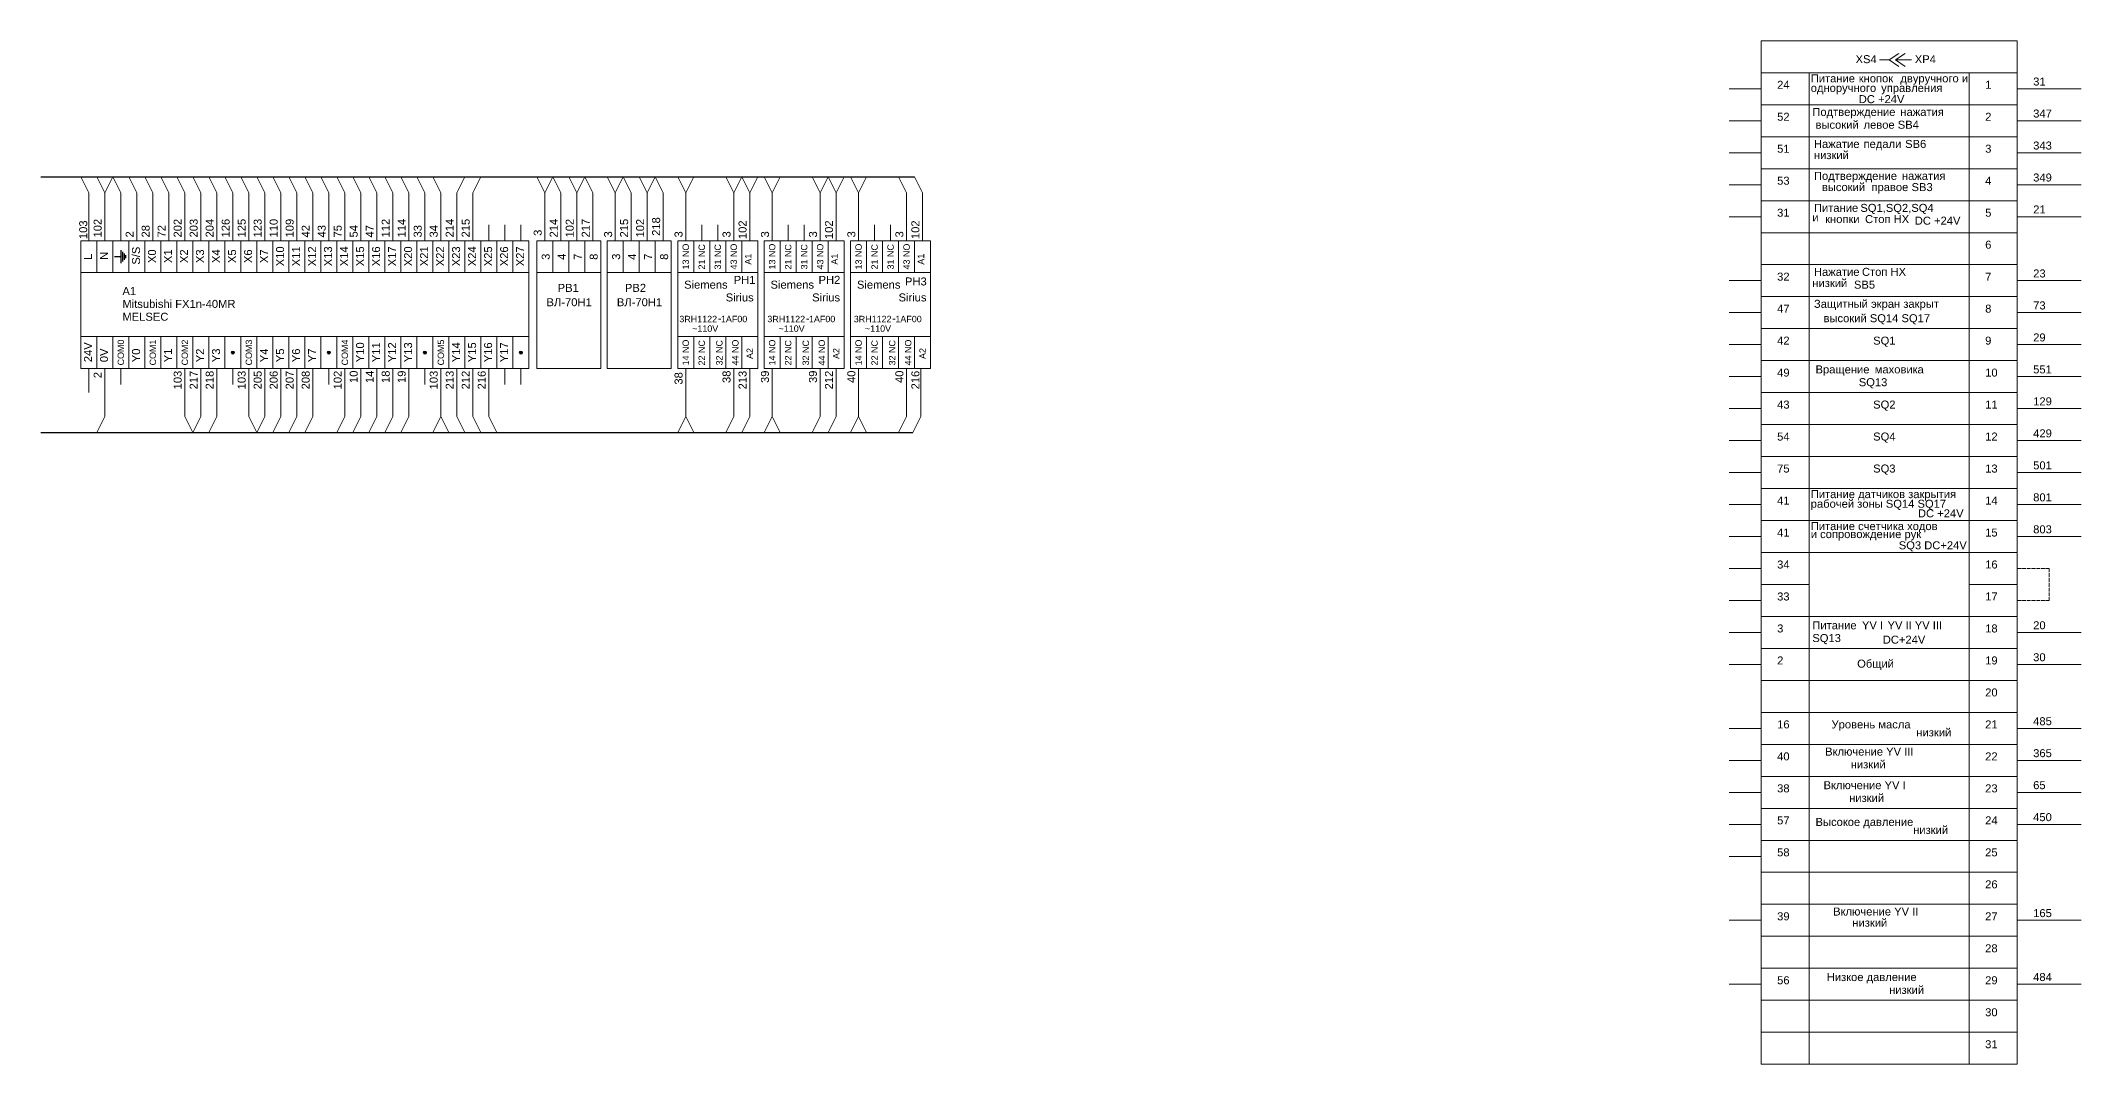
# Model space of a CAD drawing. Header units: millimetres. Extents: x 598 to 4132, y 1883 to 3415.
# Drawn here: x 3495 to 4132, y 2492 to 2812 of the extents above; entities that cross this region are included whole.
import ezdxf

# ---------------------------------------------------------------- set-up
doc = ezdxf.new("R2010")
doc.units = ezdxf.units.MM
doc.linetypes.add('ACAD_ISO02W100', pattern=[15, 12, -3])
doc.layers.get('0').update_dxf_attribs({"lineweight": 20})
doc.styles.get("Standard").update_dxf_attribs({"font": 'arial.ttf'})

msp = doc.modelspace()

# ---------------------------------------------------------------- hatches: boundary and pattern name
h = msp.add_hatch(color=256)
h.dxf.hatch_style = 1
h.paths.add_polyline_path([(3555.5, 2715, 1), (3554.5, 2715, 1)])
h = msp.add_hatch(color=256)
h.dxf.hatch_style = 1
h.paths.add_polyline_path([(3585.5, 2715, 1), (3584.5, 2715, 1)])
h = msp.add_hatch(color=256)
h.dxf.hatch_style = 1
h.paths.add_polyline_path([(3615.5, 2715, 1), (3614.5, 2715, 1)])
h = msp.add_hatch(color=256)
h.dxf.hatch_style = 1
h.paths.add_polyline_path([(3645.5, 2715, 1), (3644.5, 2715, 1)])

# ---------------------------------------------------------------- linework, layer by layer
for p, q in [((4072.5, 2806.5), (4069.5, 2806.5)), ((4075.5, 2808.5), (4072.5, 2806.5)), ((4072.5, 2806.5), (4075.5, 2804.5)), ((4077.5, 2808.5), (4074.5, 2806.5)), ((4074.5, 2806.5), (4077.5, 2804.5)), ((4074.5, 2806.5), (4079.5, 2806.5)), ((4097.5, 2802.5), (4047.5, 2802.5)), ((4032.5, 2797.5), (4022.5, 2797.5)), ((4097.5, 2792.5), (4047.5, 2792.5)), ((4112.5, 2797.5), (4132.5, 2797.5)), ((4032.5, 2787.5), (4022.5, 2787.5)), ((4112.5, 2787.5), (4132.5, 2787.5)), ((4097.5, 2782.5), (4047.5, 2782.5)), ((4032.5, 2777.5), (4022.5, 2777.5)), ((4112.5, 2777.5), (4132.5, 2777.5)), ((3510, 2765), (3507.5, 2770)), ((3515, 2765), (3512.5, 2770)), ((3515, 2765), (3517.5, 2770)), ((3520, 2765), (3517.5, 2770)), ((3525, 2765), (3522.5, 2770)), ((3530, 2765), (3527.5, 2770)), ((3535, 2765), (3532.5, 2770)), ((3540, 2765), (3537.5, 2770)), ((3545, 2765), (3542.5, 2770)), ((3550, 2765), (3547.5, 2770)), ((3555, 2765), (3552.5, 2770)), ((3560, 2765), (3557.5, 2770)), ((3565, 2765), (3562.5, 2770)), ((3570, 2765), (3567.5, 2770)), ((3575, 2765), (3572.5, 2770)), ((3580, 2765), (3577.5, 2770)), ((3585, 2765), (3582.5, 2770)), ((3590, 2765), (3587.5, 2770)), ((3595, 2765), (3592.5, 2770)), ((3600, 2765), (3597.5, 2770)), ((3605, 2765), (3602.5, 2770)), ((3610, 2765), (3607.5, 2770)), ((3615, 2765), (3612.5, 2770)), ((3620, 2765), (3617.5, 2770)), ((3625, 2765), (3627.5, 2770)), ((3630, 2765), (3632.5, 2770)), ((3652.5, 2765), (3650, 2770)), ((3652.5, 2765), (3655, 2770)), ((3657.5, 2765), (3655, 2770)), ((3662.5, 2765), (3660, 2770)), ((3662.5, 2765), (3665, 2770)), ((3667.5, 2765), (3665, 2770)), ((3674.5, 2765), (3672, 2770)), ((3674.5, 2765), (3677, 2770)), ((3679.5, 2765), (3677, 2770)), ((3684.5, 2765), (3682, 2770)), ((3684.5, 2765), (3687, 2770)), ((3689.5, 2765), (3687, 2770)), ((3696.5, 2765), (3694, 2770)), ((3696.5, 2765), (3699, 2770)), ((3711.5, 2765), (3709, 2770)), ((3711.5, 2765), (3714, 2770)), ((3716.5, 2765), (3714, 2770)), ((3716.5, 2765), (3719, 2770)), ((3723.5, 2765), (3721, 2770)), ((3723.5, 2765), (3726, 2770)), ((3738.5, 2765), (3736, 2770)), ((3738.5, 2765), (3741, 2770)), ((3743.5, 2765), (3741, 2770)), ((3743.5, 2765), (3746, 2770)), ((3750.5, 2765), (3748, 2770)), ((3750.5, 2765), (3753, 2770)), ((3765.5, 2765), (3763, 2770)), ((3770.5, 2765), (3768, 2770)), ((4032.5, 2767.5), (4022.5, 2767.5)), ((4097.5, 2772.5), (4047.5, 2772.5)), ((4112.5, 2767.5), (4132.5, 2767.5)), ((3510, 2750), (3510, 2765)), ((3515, 2750), (3515, 2765)), ((3520, 2750), (3520, 2765)), ((3525, 2750), (3525, 2765)), ((3530, 2750), (3530, 2765)), ((3535, 2750), (3535, 2765)), ((3540, 2750), (3540, 2765)), ((3545, 2750), (3545, 2765)), ((3550, 2750), (3550, 2765)), ((3555, 2750), (3555, 2765)), ((3560, 2750), (3560, 2765)), ((3565, 2750), (3565, 2765)), ((3570, 2750), (3570, 2765)), ((3575, 2750), (3575, 2765)), ((3580, 2750), (3580, 2765)), ((3585, 2750), (3585, 2765)), ((3590, 2750), (3590, 2765)), ((3595, 2750), (3595, 2765)), ((3600, 2750), (3600, 2765)), ((3605, 2750), (3605, 2765)), ((3610, 2750), (3610, 2765)), ((3615, 2750), (3615, 2765)), ((3620, 2750), (3620, 2765)), ((3625, 2750), (3625, 2765)), ((3630, 2750), (3630, 2765)), ((3652.5, 2750), (3652.5, 2765)), ((3657.5, 2750), (3657.5, 2765)), ((3662.5, 2750), (3662.5, 2765)), ((3667.5, 2750), (3667.5, 2765)), ((3674.5, 2750), (3674.5, 2765)), ((3679.5, 2750), (3679.5, 2765)), ((3684.5, 2750), (3684.5, 2765)), ((3689.5, 2750), (3689.5, 2765)), ((3696.5, 2750), (3696.5, 2765)), ((3711.5, 2750), (3711.5, 2765)), ((3716.5, 2750), (3716.5, 2765)), ((3723.5, 2750), (3723.5, 2765)), ((3738.5, 2750), (3738.5, 2765)), ((3743.5, 2750), (3743.5, 2765)), ((3750.5, 2750), (3750.5, 2765)), ((3765.5, 2750), (3765.5, 2765)), ((3770.5, 2750), (3770.5, 2765)), ((4097.5, 2762.5), (4047.5, 2762.5)), ((3520, 2757.5), (3520, 2750)), ((3635, 2750), (3635, 2755)), ((3640, 2750), (3640, 2755)), ((3645, 2750), (3645, 2755)), ((3701.5, 2750), (3701.5, 2755)), ((3706.5, 2750), (3706.5, 2755)), ((3728.5, 2750), (3728.5, 2755)), ((3733.5, 2750), (3733.5, 2755)), ((3755.5, 2750), (3755.5, 2755)), ((3760.5, 2750), (3760.5, 2755)), ((4032.5, 2757.5), (4022.5, 2757.5)), ((4112.5, 2757.5), (4132.5, 2757.5)), ((4097.5, 2752.5), (4047.5, 2752.5)), ((4097.5, 2742.5), (4047.5, 2742.5)), ((3507.5, 2740), (3507.5, 2720)), ((3647.5, 2740), (3647.5, 2720)), ((3694, 2740), (3694, 2720)), ((3719, 2740), (3719, 2719.5)), ((3721, 2740), (3721, 2720)), ((3746, 2740), (3746, 2719.5)), ((3748, 2740), (3748, 2720)), ((3773, 2740), (3773, 2719.5)), ((4032.5, 2737.5), (4022.5, 2737.5)), ((4112.5, 2737.5), (4132.5, 2737.5)), ((4097.5, 2732.5), (4047.5, 2732.5)), ((4032.5, 2727.5), (4022.5, 2727.5)), ((4097.5, 2722.5), (4047.5, 2722.5)), ((4112.5, 2727.5), (4132.5, 2727.5)), ((4032.5, 2717.5), (4022.5, 2717.5)), ((4112.5, 2717.5), (4132.5, 2717.5)), ((3510, 2702.5), (3510, 2710)), ((3515, 2695), (3515, 2710)), ((3520, 2705), (3520, 2710)), ((3540, 2695), (3540, 2710)), ((3545, 2695), (3545, 2710)), ((3550, 2695), (3550, 2710)), ((3555, 2705), (3555, 2710)), ((3560, 2695), (3560, 2710)), ((3565, 2695), (3565, 2710)), ((3570, 2695), (3570, 2710)), ((3575, 2695), (3575, 2710)), ((3580, 2695), (3580, 2710)), ((3585, 2705), (3585, 2710)), ((3590, 2695), (3590, 2710)), ((3595, 2695), (3595, 2710)), ((3600, 2695), (3600, 2710)), ((3605, 2695), (3605, 2710)), ((3610, 2695), (3610, 2710)), ((3615, 2705), (3615, 2710)), ((3620, 2695), (3620, 2710)), ((3625, 2695), (3625, 2710)), ((3630, 2695), (3630, 2710)), ((3635, 2695), (3635, 2710)), ((3640, 2705), (3640, 2710)), ((3645, 2705), (3645, 2710)), ((3696.5, 2695), (3696.5, 2710)), ((3711.5, 2695), (3711.5, 2710)), ((3716.5, 2695), (3716.5, 2710)), ((3723.5, 2695), (3723.5, 2710)), ((3738.5, 2695), (3738.5, 2710)), ((3743.5, 2695), (3743.5, 2710)), ((3750.5, 2695), (3750.5, 2710)), ((3765.5, 2695), (3765.5, 2710)), ((3770, 2695), (3770, 2710)), ((4097.5, 2712.5), (4047.5, 2712.5)), ((4032.5, 2707.5), (4022.5, 2707.5)), ((4112.5, 2707.5), (4132.5, 2707.5)), ((4032.5, 2697.5), (4022.5, 2697.5)), ((4097.5, 2702.5), (4047.5, 2702.5)), ((4112.5, 2697.5), (4132.5, 2697.5)), ((3515, 2695), (3512.5, 2690)), ((3540, 2695), (3542.5, 2690)), ((3545, 2695), (3542.5, 2690)), ((3550, 2695), (3547.5, 2690)), ((3560, 2695), (3562.5, 2690)), ((3565, 2695), (3562.5, 2690)), ((3570, 2695), (3567.5, 2690)), ((3575, 2695), (3572.5, 2690)), ((3580, 2695), (3577.5, 2690)), ((3590, 2695), (3587.5, 2690)), ((3595, 2695), (3592.5, 2690)), ((3600, 2695), (3597.5, 2690)), ((3605, 2695), (3602.5, 2690)), ((3610, 2695), (3607.5, 2690)), ((3620, 2695), (3617.5, 2690)), ((3620, 2695), (3622.5, 2690)), ((3625, 2695), (3627.5, 2690)), ((3630, 2695), (3632.5, 2690)), ((3635, 2695), (3637.5, 2690)), ((3696.5, 2695), (3694, 2690)), ((3696.5, 2695), (3699, 2690)), ((3711.5, 2695), (3709, 2690)), ((3716.5, 2695), (3714, 2690)), ((3723.5, 2695), (3721, 2690)), ((3723.5, 2695), (3726, 2690)), ((3738.5, 2695), (3736, 2690)), ((3743.5, 2695), (3741, 2690)), ((3750.5, 2695), (3748, 2690)), ((3750.5, 2695), (3753, 2690)), ((3765.5, 2695), (3763, 2690)), ((3770, 2695), (3767.5, 2690)), ((4097.5, 2692.5), (4047.5, 2692.5)), ((4032.5, 2687.5), (4022.5, 2687.5)), ((4112.5, 2687.5), (4132.5, 2687.5)), ((4032.5, 2677.5), (4022.5, 2677.5)), ((4097.5, 2682.5), (4047.5, 2682.5)), ((4112.5, 2677.5), (4132.5, 2677.5)), ((4097.5, 2672.5), (4047.5, 2672.5)), ((4032.5, 2667.5), (4022.5, 2667.5)), ((4112.5, 2667.5), (4132.5, 2667.5)), ((4097.5, 2662.5), (4047.5, 2662.5)), ((4032.5, 2657.5), (4022.5, 2657.5)), ((4097.5, 2652.5), (4047.5, 2652.5)), ((4112.5, 2657.5), (4132.5, 2657.5)), ((4032.5, 2647.5), (4022.5, 2647.5)), ((4032.5, 2637.5), (4022.5, 2637.5)), ((4032.5, 2627.5), (4022.5, 2627.5)), ((4097.5, 2632.5), (4047.5, 2632.5)), ((4112.5, 2627.5), (4132.5, 2627.5)), ((4097.5, 2622.5), (4047.5, 2622.5)), ((4032.5, 2617.5), (4022.5, 2617.5)), ((4112.5, 2617.5), (4132.5, 2617.5)), ((4097.5, 2612.5), (4047.5, 2612.5)), ((4097.5, 2602.5), (4047.5, 2602.5)), ((4032.5, 2597.5), (4022.5, 2597.5)), ((4112.5, 2597.5), (4132.5, 2597.5)), ((4097.5, 2592.5), (4047.5, 2592.5)), ((4032.5, 2587.5), (4022.5, 2587.5)), ((4097.5, 2582.5), (4047.5, 2582.5)), ((4112.5, 2587.5), (4132.5, 2587.5)), ((4032.5, 2577.5), (4022.5, 2577.5)), ((4112.5, 2577.5), (4132.5, 2577.5)), ((4097.5, 2572.5), (4047.5, 2572.5)), ((4032.5, 2567.5), (4022.5, 2567.5)), ((4112.5, 2567.5), (4132.5, 2567.5)), ((4032.5, 2557.5), (4022.5, 2557.5)), ((4097.5, 2562.5), (4047.5, 2562.5)), ((4097.5, 2552.5), (4047.5, 2552.5)), ((4032.5, 2537.5), (4022.5, 2537.5)), ((4097.5, 2542.5), (4047.5, 2542.5)), ((4112.5, 2537.5), (4132.5, 2537.5)), ((4097.5, 2532.5), (4047.5, 2532.5)), ((4097.5, 2522.5), (4047.5, 2522.5)), ((4032.5, 2517.5), (4022.5, 2517.5)), ((4097.5, 2512.5), (4047.5, 2512.5)), ((4112.5, 2517.5), (4132.5, 2517.5)), ((4097.5, 2502.5), (4047.5, 2502.5)), ((4097.5, 2492.5), (4047.5, 2492.5)), ((4097.5, 2492.5), (4047.5, 2492.5))]:
    msp.add_line(p, q)
at = {"lineweight": 30}
for p, q in [((3495, 2770), (3768, 2770)), ((3495, 2690), (3767.5, 2690))]:
    msp.add_line(p, q, dxfattribs=at)
at = {"lineweight": 25}
for p, q in [((3518, 2745), (3520, 2745)), ((3520, 2747), (3520, 2743)), ((3520.5, 2746.5), (3520.5, 2743.5)), ((3521, 2746), (3521, 2744)), ((3521.5, 2745.5), (3521.5, 2744.5))]:
    msp.add_line(p, q, dxfattribs=at)
at = {"linetype": 'ACAD_ISO02W100', "ltscale": 0.1}
for p, q in [((4112.5, 2647.5), (4122.5, 2647.5)), ((4122.5, 2647.5), (4122.5, 2637.5)), ((4112.5, 2637.5), (4122.5, 2637.5))]:
    msp.add_line(p, q, dxfattribs=at)
for points in [[(4112.5, 2812.5), (4112.5, 2802.5), (4032.5, 2802.5), (4032.5, 2812.5)], [(4047.5, 2802.5), (4047.5, 2792.5), (4032.5, 2792.5), (4032.5, 2802.5)], [(4112.5, 2802.5), (4112.5, 2792.5), (4097.5, 2792.5), (4097.5, 2802.5)], [(4047.5, 2792.5), (4047.5, 2782.5), (4032.5, 2782.5), (4032.5, 2792.5)], [(4112.5, 2792.5), (4112.5, 2782.5), (4097.5, 2782.5), (4097.5, 2792.5)], [(4047.5, 2782.5), (4047.5, 2772.5), (4032.5, 2772.5), (4032.5, 2782.5)], [(4112.5, 2782.5), (4112.5, 2772.5), (4097.5, 2772.5), (4097.5, 2782.5)], [(4047.5, 2772.5), (4047.5, 2762.5), (4032.5, 2762.5), (4032.5, 2772.5)], [(4112.5, 2772.5), (4112.5, 2762.5), (4097.5, 2762.5), (4097.5, 2772.5)], [(4047.5, 2762.5), (4047.5, 2752.5), (4032.5, 2752.5), (4032.5, 2762.5)], [(4112.5, 2762.5), (4112.5, 2752.5), (4097.5, 2752.5), (4097.5, 2762.5)], [(3507.5, 2750), (3512.5, 2750), (3512.5, 2740), (3507.5, 2740)], [(3512.5, 2750), (3517.5, 2750), (3517.5, 2740), (3512.5, 2740)], [(3517.5, 2750), (3522.5, 2750), (3522.5, 2740), (3517.5, 2740)], [(3522.5, 2750), (3527.5, 2750), (3527.5, 2740), (3522.5, 2740)], [(3527.5, 2750), (3532.5, 2750), (3532.5, 2740), (3527.5, 2740)], [(3532.5, 2750), (3537.5, 2750), (3537.5, 2740), (3532.5, 2740)], [(3537.5, 2750), (3542.5, 2750), (3542.5, 2740), (3537.5, 2740)], [(3542.5, 2750), (3547.5, 2750), (3547.5, 2740), (3542.5, 2740)], [(3547.5, 2750), (3552.5, 2750), (3552.5, 2740), (3547.5, 2740)], [(3552.5, 2750), (3557.5, 2750), (3557.5, 2740), (3552.5, 2740)], [(3557.5, 2750), (3562.5, 2750), (3562.5, 2740), (3557.5, 2740)], [(3562.5, 2750), (3567.5, 2750), (3567.5, 2740), (3562.5, 2740)], [(3567.5, 2750), (3572.5, 2750), (3572.5, 2740), (3567.5, 2740)], [(3572.5, 2750), (3577.5, 2750), (3577.5, 2740), (3572.5, 2740)], [(3577.5, 2750), (3582.5, 2750), (3582.5, 2740), (3577.5, 2740)], [(3582.5, 2750), (3587.5, 2750), (3587.5, 2740), (3582.5, 2740)], [(3587.5, 2750), (3592.5, 2750), (3592.5, 2740), (3587.5, 2740)], [(3592.5, 2750), (3597.5, 2750), (3597.5, 2740), (3592.5, 2740)], [(3597.5, 2750), (3602.5, 2750), (3602.5, 2740), (3597.5, 2740)], [(3602.5, 2750), (3607.5, 2750), (3607.5, 2740), (3602.5, 2740)], [(3607.5, 2750), (3612.5, 2750), (3612.5, 2740), (3607.5, 2740)], [(3612.5, 2750), (3617.5, 2750), (3617.5, 2740), (3612.5, 2740)], [(3617.5, 2750), (3622.5, 2750), (3622.5, 2740), (3617.5, 2740)], [(3622.5, 2750), (3627.5, 2750), (3627.5, 2740), (3622.5, 2740)], [(3627.5, 2750), (3632.5, 2750), (3632.5, 2740), (3627.5, 2740)], [(3632.5, 2750), (3637.5, 2750), (3637.5, 2740), (3632.5, 2740)], [(3637.5, 2750), (3642.5, 2750), (3642.5, 2740), (3637.5, 2740)], [(3642.5, 2750), (3647.5, 2750), (3647.5, 2740), (3642.5, 2740)], [(3650, 2750), (3670, 2750), (3670, 2710), (3650, 2710)], [(3650, 2750), (3655, 2750), (3655, 2740), (3650, 2740)], [(3655, 2750), (3660, 2750), (3660, 2740), (3655, 2740)], [(3660, 2750), (3665, 2750), (3665, 2740), (3660, 2740)], [(3665, 2750), (3670, 2750), (3670, 2740), (3665, 2740)], [(3672, 2750), (3692, 2750), (3692, 2710), (3672, 2710)], [(3672, 2750), (3677, 2750), (3677, 2740), (3672, 2740)], [(3677, 2750), (3682, 2750), (3682, 2740), (3677, 2740)], [(3682, 2750), (3687, 2750), (3687, 2740), (3682, 2740)], [(3687, 2750), (3692, 2750), (3692, 2740), (3687, 2740)], [(3694, 2750), (3699, 2750), (3699, 2740), (3694, 2740)], [(3699, 2750), (3704, 2750), (3704, 2740), (3699, 2740)], [(3704, 2750), (3709, 2750), (3709, 2740), (3704, 2740)], [(3709, 2750), (3714, 2750), (3714, 2740), (3709, 2740)], [(3714, 2750), (3719, 2750), (3719, 2740), (3714, 2740)], [(3721, 2750), (3726, 2750), (3726, 2740), (3721, 2740)], [(3726, 2750), (3731, 2750), (3731, 2740), (3726, 2740)], [(3731, 2750), (3736, 2750), (3736, 2740), (3731, 2740)], [(3736, 2750), (3741, 2750), (3741, 2740), (3736, 2740)], [(3741, 2750), (3746, 2750), (3746, 2740), (3741, 2740)], [(3748, 2750), (3753, 2750), (3753, 2740), (3748, 2740)], [(3753, 2750), (3758, 2750), (3758, 2740), (3753, 2740)], [(3758, 2750), (3763, 2750), (3763, 2740), (3758, 2740)], [(3763, 2750), (3768, 2750), (3768, 2740), (3763, 2740)], [(3768, 2750), (3773, 2750), (3773, 2740), (3768, 2740)], [(4047.5, 2752.5), (4047.5, 2742.5), (4032.5, 2742.5), (4032.5, 2752.5)], [(4112.5, 2752.5), (4112.5, 2742.5), (4097.5, 2742.5), (4097.5, 2752.5)], [(4047.5, 2742.5), (4047.5, 2732.5), (4032.5, 2732.5), (4032.5, 2742.5)], [(4112.5, 2742.5), (4112.5, 2732.5), (4097.5, 2732.5), (4097.5, 2742.5)], [(4047.5, 2732.5), (4047.5, 2722.5), (4032.5, 2722.5), (4032.5, 2732.5)], [(4112.5, 2732.5), (4112.5, 2722.5), (4097.5, 2722.5), (4097.5, 2732.5)], [(4047.5, 2722.5), (4047.5, 2712.5), (4032.5, 2712.5), (4032.5, 2722.5)], [(4112.5, 2722.5), (4112.5, 2712.5), (4097.5, 2712.5), (4097.5, 2722.5)], [(3507.5, 2710), (3512.5, 2710), (3512.5, 2720), (3507.5, 2720)], [(3512.5, 2710), (3517.5, 2710), (3517.5, 2720), (3512.5, 2720)], [(3517.5, 2710), (3522.5, 2710), (3522.5, 2720), (3517.5, 2720)], [(3522.5, 2710), (3527.5, 2710), (3527.5, 2720), (3522.5, 2720)], [(3527.5, 2710), (3532.5, 2710), (3532.5, 2720), (3527.5, 2720)], [(3532.5, 2710), (3537.5, 2710), (3537.5, 2720), (3532.5, 2720)], [(3537.5, 2710), (3542.5, 2710), (3542.5, 2720), (3537.5, 2720)], [(3542.5, 2710), (3547.5, 2710), (3547.5, 2720), (3542.5, 2720)], [(3547.5, 2710), (3552.5, 2710), (3552.5, 2720), (3547.5, 2720)], [(3552.5, 2710), (3557.5, 2710), (3557.5, 2720), (3552.5, 2720)], [(3557.5, 2710), (3562.5, 2710), (3562.5, 2720), (3557.5, 2720)], [(3562.5, 2710), (3567.5, 2710), (3567.5, 2720), (3562.5, 2720)], [(3567.5, 2710), (3572.5, 2710), (3572.5, 2720), (3567.5, 2720)], [(3572.5, 2710), (3577.5, 2710), (3577.5, 2720), (3572.5, 2720)], [(3577.5, 2710), (3582.5, 2710), (3582.5, 2720), (3577.5, 2720)], [(3582.5, 2710), (3587.5, 2710), (3587.5, 2720), (3582.5, 2720)], [(3587.5, 2710), (3592.5, 2710), (3592.5, 2720), (3587.5, 2720)], [(3592.5, 2710), (3597.5, 2710), (3597.5, 2720), (3592.5, 2720)], [(3597.5, 2710), (3602.5, 2710), (3602.5, 2720), (3597.5, 2720)], [(3602.5, 2710), (3607.5, 2710), (3607.5, 2720), (3602.5, 2720)], [(3607.5, 2710), (3612.5, 2710), (3612.5, 2720), (3607.5, 2720)], [(3612.5, 2710), (3617.5, 2710), (3617.5, 2720), (3612.5, 2720)], [(3617.5, 2710), (3622.5, 2710), (3622.5, 2720), (3617.5, 2720)], [(3622.5, 2710), (3627.5, 2710), (3627.5, 2720), (3622.5, 2720)], [(3627.5, 2710), (3632.5, 2710), (3632.5, 2720), (3627.5, 2720)], [(3632.5, 2710), (3637.5, 2710), (3637.5, 2720), (3632.5, 2720)], [(3637.5, 2710), (3642.5, 2710), (3642.5, 2720), (3637.5, 2720)], [(3642.5, 2710), (3647.5, 2710), (3647.5, 2720), (3642.5, 2720)], [(3694, 2720), (3699, 2720), (3699, 2710), (3694, 2710)], [(3699, 2720), (3704, 2720), (3704, 2710), (3699, 2710)], [(3704, 2720), (3709, 2720), (3709, 2710), (3704, 2710)], [(3709, 2720), (3714, 2720), (3714, 2710), (3709, 2710)], [(3714, 2720), (3719, 2720), (3719, 2710), (3714, 2710)], [(3721, 2720), (3726, 2720), (3726, 2710), (3721, 2710)], [(3726, 2720), (3731, 2720), (3731, 2710), (3726, 2710)], [(3731, 2720), (3736, 2720), (3736, 2710), (3731, 2710)], [(3736, 2720), (3741, 2720), (3741, 2710), (3736, 2710)], [(3741, 2720), (3746, 2720), (3746, 2710), (3741, 2710)], [(3748, 2720), (3753, 2720), (3753, 2710), (3748, 2710)], [(3753, 2720), (3758, 2720), (3758, 2710), (3753, 2710)], [(3758, 2720), (3763, 2720), (3763, 2710), (3758, 2710)], [(3763, 2720), (3768, 2720), (3768, 2710), (3763, 2710)], [(3768, 2720), (3773, 2720), (3773, 2710), (3768, 2710)], [(4047.5, 2712.5), (4047.5, 2702.5), (4032.5, 2702.5), (4032.5, 2712.5)], [(4112.5, 2712.5), (4112.5, 2702.5), (4097.5, 2702.5), (4097.5, 2712.5)], [(4047.5, 2702.5), (4047.5, 2692.5), (4032.5, 2692.5), (4032.5, 2702.5)], [(4112.5, 2702.5), (4112.5, 2692.5), (4097.5, 2692.5), (4097.5, 2702.5)], [(4047.5, 2692.5), (4047.5, 2682.5), (4032.5, 2682.5), (4032.5, 2692.5)], [(4112.5, 2692.5), (4112.5, 2682.5), (4097.5, 2682.5), (4097.5, 2692.5)], [(4047.5, 2682.5), (4047.5, 2672.5), (4032.5, 2672.5), (4032.5, 2682.5)], [(4112.5, 2682.5), (4112.5, 2672.5), (4097.5, 2672.5), (4097.5, 2682.5)], [(4047.5, 2672.5), (4047.5, 2662.5), (4032.5, 2662.5), (4032.5, 2672.5)], [(4112.5, 2672.5), (4112.5, 2662.5), (4097.5, 2662.5), (4097.5, 2672.5)], [(4047.5, 2662.5), (4047.5, 2652.5), (4032.5, 2652.5), (4032.5, 2662.5)], [(4112.5, 2662.5), (4112.5, 2652.5), (4097.5, 2652.5), (4097.5, 2662.5)], [(4047.5, 2652.5), (4047.5, 2642.5), (4032.5, 2642.5), (4032.5, 2652.5)], [(4112.5, 2652.5), (4112.5, 2642.5), (4097.5, 2642.5), (4097.5, 2652.5)], [(4047.5, 2642.5), (4047.5, 2632.5), (4032.5, 2632.5), (4032.5, 2642.5)], [(4112.5, 2642.5), (4112.5, 2632.5), (4097.5, 2632.5), (4097.5, 2642.5)], [(4047.5, 2632.5), (4047.5, 2622.5), (4032.5, 2622.5), (4032.5, 2632.5)], [(4112.5, 2632.5), (4112.5, 2622.5), (4097.5, 2622.5), (4097.5, 2632.5)], [(4047.5, 2622.5), (4047.5, 2612.5), (4032.5, 2612.5), (4032.5, 2622.5)], [(4112.5, 2622.5), (4112.5, 2612.5), (4097.5, 2612.5), (4097.5, 2622.5)], [(4047.5, 2612.5), (4047.5, 2602.5), (4032.5, 2602.5), (4032.5, 2612.5)], [(4112.5, 2612.5), (4112.5, 2602.5), (4097.5, 2602.5), (4097.5, 2612.5)], [(4047.5, 2602.5), (4047.5, 2592.5), (4032.5, 2592.5), (4032.5, 2602.5)], [(4112.5, 2602.5), (4112.5, 2592.5), (4097.5, 2592.5), (4097.5, 2602.5)], [(4047.5, 2592.5), (4047.5, 2582.5), (4032.5, 2582.5), (4032.5, 2592.5)], [(4112.5, 2592.5), (4112.5, 2582.5), (4097.5, 2582.5), (4097.5, 2592.5)], [(4047.5, 2582.5), (4047.5, 2572.5), (4032.5, 2572.5), (4032.5, 2582.5)], [(4112.5, 2582.5), (4112.5, 2572.5), (4097.5, 2572.5), (4097.5, 2582.5)], [(4047.5, 2572.5), (4047.5, 2562.5), (4032.5, 2562.5), (4032.5, 2572.5)], [(4112.5, 2572.5), (4112.5, 2562.5), (4097.5, 2562.5), (4097.5, 2572.5)], [(4047.5, 2562.5), (4047.5, 2552.5), (4032.5, 2552.5), (4032.5, 2562.5)], [(4112.5, 2562.5), (4112.5, 2552.5), (4097.5, 2552.5), (4097.5, 2562.5)], [(4047.5, 2552.5), (4047.5, 2542.5), (4032.5, 2542.5), (4032.5, 2552.5)], [(4112.5, 2552.5), (4112.5, 2542.5), (4097.5, 2542.5), (4097.5, 2552.5)], [(4047.5, 2542.5), (4047.5, 2532.5), (4032.5, 2532.5), (4032.5, 2542.5)], [(4112.5, 2542.5), (4112.5, 2532.5), (4097.5, 2532.5), (4097.5, 2542.5)], [(4047.5, 2532.5), (4047.5, 2522.5), (4032.5, 2522.5), (4032.5, 2532.5)], [(4112.5, 2532.5), (4112.5, 2522.5), (4097.5, 2522.5), (4097.5, 2532.5)], [(4047.5, 2522.5), (4047.5, 2512.5), (4032.5, 2512.5), (4032.5, 2522.5)], [(4112.5, 2522.5), (4112.5, 2512.5), (4097.5, 2512.5), (4097.5, 2522.5)], [(4047.5, 2512.5), (4047.5, 2502.5), (4032.5, 2502.5), (4032.5, 2512.5)], [(4112.5, 2512.5), (4112.5, 2502.5), (4097.5, 2502.5), (4097.5, 2512.5)], [(4047.5, 2502.5), (4047.5, 2492.5), (4032.5, 2492.5), (4032.5, 2502.5)], [(4112.5, 2502.5), (4112.5, 2492.5), (4097.5, 2492.5), (4097.5, 2502.5)]]:
    msp.add_lwpolyline(points, close=True)
for centre in [(3555, 2715), (3585, 2715), (3615, 2715), (3645, 2715)]:
    msp.add_circle(centre, 0.5)

# ---------------------------------------------------------------- texts
for s, height, p in [('XS4', 2.5, (4062, 2805.5)), ('XP4', 2.5, (4080.5, 2805.5)), ('24', 2.5, (4037.5, 2797.5)), ('Питание', 2.5, (4048, 2799.5)), ('кнопок', 2.5, (4063, 2799.5)), ('двуручного и', 2.5, (4076, 2799.5)), ('1', 2.5, (4102.5, 2797.5)), ('31', 2.5, (4117.5, 2798.5)), ('одноручного', 2.5, (4048, 2796.5)), ('DC +24V', 2.5, (4063, 2793)), ('управления', 2.5, (4070, 2796.5)), ('52', 2.5, (4037.5, 2787.5)), ('Подтверждение', 2.5, (4048.5, 2789)), ('высокий', 2.5, (4049.5, 2785)), ('левое SB4', 2.5, (4064.5, 2785)), ('нажатия', 2.5, (4076, 2789)), ('2', 2.5, (4102.5, 2787.5)), ('347', 2.5, (4117.5, 2788.5)), ('51', 2.5, (4037.5, 2777.5)), ('Нажатие ', 2.5, (4049, 2779)), ('педали', 2.5, (4064.5, 2779)), ('SB6', 2.5, (4077.5, 2779)), ('3', 2.5, (4102.5, 2777.5)), ('343', 2.5, (4117.5, 2778.5)), ('низкий', 2.5, (4049, 2775.5)), ('53', 2.5, (4037.5, 2767.5)), ('Подтверждение', 2.5, (4049, 2769)), ('высокий', 2.5, (4051.5, 2765.5)), (' правое', 2.5, (4066, 2765.5)), ('нажатия', 2.5, (4076.5, 2769)), ('SB3', 2.5, (4079.5, 2765.5)), ('4', 2.5, (4102.5, 2767.5)), ('349', 2.5, (4117.5, 2768.5)), ('Питание ', 2.5, (4049, 2759)), ('SQ1,SQ2,SQ4', 2.5, (4063.5, 2759)), ('21', 2.5, (4117.5, 2758.5)), ('31', 2.5, (4037.5, 2757.5)), ('и', 2.5, (4048.5, 2756)), ('кнопки', 2.5, (4052.5, 2755.5)), (' Стоп НХ', 2.5, (4064, 2755.5)), ('DC +24V', 2.5, (4080.5, 2755)), ('5', 2.5, (4102.5, 2757.5)), ('6', 2.5, (4102.5, 2747.5)), ('Нажатие ', 2.5, (4049, 2739)), ('Стоп НХ', 2.5, (4064, 2739)), ('A1', 2.5, (3520.5, 2733)), ('РВ1', 2.5, (3656.5, 2734)), ('РВ2', 2.5, (3677.5, 2734)), ('Siemens', 2.5, (3696, 2735)), ('РН1', 2.5, (3711.5, 2736.5)), ('Siemens', 2.5, (3723, 2735)), ('РН2', 2.5, (3738, 2736.5)), ('Siemens', 2.5, (3750, 2735)), ('РН3', 2.5, (3765, 2736)), ('32', 2.5, (4037.5, 2737.5)), ('низкий', 2.5, (4048.5, 2735.5)), ('SB5', 2.5, (4061.5, 2735)), ('7', 2.5, (4102.5, 2737.5)), ('23', 2.5, (4117.5, 2738.5)), ('Mitsubishi FX1n-40MR', 2.5, (3520.5, 2728.98)), ('ВЛ-70H1', 2.5, (3653, 2729.5)), ('ВЛ-70H1', 2.5, (3675, 2729.5)), ('Sirius', 2.5, (3709, 2731)), ('Sirius', 2.5, (3736, 2731)), ('Sirius', 2.5, (3763, 2731)), ('47', 2.5, (4037.5, 2727.5)), ('Защитный экран закрыт', 2.5, (4049, 2729)), ('8', 2.5, (4102.5, 2727.5)), ('73', 2.5, (4117.5, 2728.5)), ('MELSEC', 2.5, (3520.5, 2724.97)), ('3RH1122', 2, (3694.5, 2724.5)), ('~110V', 2, (3698.5, 2721.5)), ('-', 2.5, (3706.5, 2724.5)), ('1AF00', 2, (3707.5, 2724.5)), ('3RH1122', 2, (3722, 2724.5)), ('~110V', 2, (3725.5, 2721.5)), ('-', 2.5, (3734, 2724.5)), ('1AF00', 2, (3735, 2724.5)), ('3RH1122', 2, (3749, 2724.5)), ('~110V', 2, (3752.5, 2721.5)), ('-', 2.5, (3761, 2724.5)), ('1AF00', 2, (3762, 2724.5)), ('высокий SQ14 SQ17', 2.5, (4052, 2724.5)), ('42', 2.5, (4037.5, 2717.5)), ('SQ1', 2.5, (4067.5, 2717.5)), ('9', 2.5, (4102.5, 2717.5)), ('29', 2.5, (4117.5, 2718.5)), ('49', 2.5, (4037.5, 2707.5)), ('Вращение ', 2.5, (4049.5, 2708.5)), ('маховика', 2.5, (4068, 2708.5)), ('10', 2.5, (4102.5, 2707.5)), ('551', 2.5, (4117.5, 2708.5)), ('SQ13', 2.5, (4063, 2704.5)), ('43', 2.5, (4037.5, 2697.5)), ('SQ2', 2.5, (4067.5, 2697.5)), ('11', 2.5, (4102.5, 2697.5)), ('129', 2.5, (4117.5, 2698.5)), ('429', 2.5, (4117.5, 2688.5)), ('54', 2.5, (4037.5, 2687.5)), ('SQ4', 2.5, (4067.5, 2687.5)), ('12', 2.5, (4102.5, 2687.5)), ('75', 2.5, (4037.5, 2677.5)), ('SQ3', 2.5, (4067.5, 2677.5)), ('13', 2.5, (4102.5, 2677.5)), ('501', 2.5, (4117.5, 2678.5)), ('Питание датчиков закрытия', 2.5, (4048, 2669.5)), ('41', 2.5, (4037.5, 2667.5)), ('рабочей зоны SQ14 SQ17', 2.5, (4048, 2666.5)), ('DC +24V', 2.5, (4081.5, 2663.5)), ('14', 2.5, (4102.5, 2667.5)), ('801', 2.5, (4117.5, 2668.5)), ('41', 2.5, (4037.5, 2657.5)), ('и сопровождение рук ', 2.5, (4048, 2657)), ('Питание счетчика ходов', 2.5, (4048, 2659.5)), ('15', 2.5, (4102.5, 2657.5)), ('803', 2.5, (4117.5, 2658.5)), ('SQ3 DC+24V', 2.5, (4075.5, 2653.5)), ('34', 2.5, (4037.5, 2647.5)), ('16', 2.5, (4102.5, 2647.5)), ('33', 2.5, (4037.5, 2637.5)), ('17', 2.5, (4102.5, 2637.5)), ('3', 2.5, (4037.5, 2627.5)), ('SQ13', 2.5, (4048.5, 2624.5)), ('Питание', 2.5, (4048.5, 2628.5)), ('YV I', 2.5, (4064, 2628.5)), ('DC+24V', 2.5, (4070.5, 2624)), ('YV II', 2.5, (4072, 2628.5)), ('YV III', 2.5, (4080.5, 2628.5)), ('18', 2.5, (4102.5, 2627.5)), ('20', 2.5, (4117.5, 2628.5)), ('30', 2.5, (4117.5, 2618.5)), ('2', 2.5, (4037.5, 2617.5)), ('Общий', 2.5, (4062.5, 2616.5)), ('19', 2.5, (4102.5, 2617.5)), ('20', 2.5, (4102.5, 2607.5)), ('485', 2.5, (4117.5, 2598.5)), ('16', 2.5, (4037.5, 2597.5)), ('Уровень масла', 2.5, (4054.5, 2597.5)), ('низкий', 2.5, (4081, 2595)), ('21', 2.5, (4102.5, 2597.5)), ('40', 2.5, (4037.5, 2587.5)), ('Включение YV III', 2.5, (4052.5, 2589)), ('22', 2.5, (4102.5, 2587.5)), ('365', 2.5, (4117.5, 2588.5)), ('низкий', 2.5, (4060.5, 2585)), ('38', 2.5, (4037.5, 2577.5)), ('Включение YV I', 2.5, (4052, 2578.5)), ('низкий', 2.5, (4060, 2574.5)), ('23', 2.5, (4102.5, 2577.5)), ('65', 2.5, (4117.5, 2578.5)), ('57', 2.5, (4037.5, 2567.5)), ('Высокое давление', 2.5, (4049.5, 2567)), ('24', 2.5, (4102.5, 2567.5)), ('450', 2.5, (4117.5, 2568.5)), ('низкий', 2.5, (4080, 2564.5)), ('58', 2.5, (4037.5, 2557.5)), ('25', 2.5, (4102.5, 2557.5)), ('26', 2.5, (4102.5, 2547.5)), ('39', 2.5, (4037.5, 2537.5)), ('Включение YV II', 2.5, (4055, 2539)), ('низкий', 2.5, (4061, 2535.5)), ('27', 2.5, (4102.5, 2537.5)), ('165', 2.5, (4117.5, 2538.5)), ('28', 2.5, (4102.5, 2527.5)), ('56', 2.5, (4037.5, 2517.5)), ('Низкое давление', 2.5, (4053, 2518.5)), ('29', 2.5, (4102.5, 2517.5)), ('484', 2.5, (4117.5, 2518.5)), ('низкий', 2.5, (4072.5, 2514.5)), ('30', 2.5, (4102.5, 2507.5)), ('31', 2.5, (4102.5, 2497.5))]:
    msp.add_text(s, height=height).set_placement(p)
for s, height, p in [('103', 2.5, (3509.5, 2750.5)), ('102', 2.5, (3514, 2751)), ('28', 2.5, (3529, 2751)), ('72', 2.5, (3534, 2751)), ('202', 2.5, (3539, 2751)), ('203', 2.5, (3544, 2751)), ('204', 2.5, (3549, 2751)), ('126', 2.5, (3554, 2751)), ('125', 2.5, (3559, 2751)), ('123', 2.5, (3564, 2751)), ('110', 2.5, (3569, 2751)), ('109', 2.5, (3574, 2751)), ('42', 2.5, (3579, 2751)), ('43', 2.5, (3584, 2751)), ('75', 2.5, (3589, 2751)), ('54', 2.5, (3594, 2751)), ('47', 2.5, (3599, 2751)), ('112', 2.5, (3604, 2751)), ('114', 2.5, (3609, 2751)), ('33', 2.5, (3614, 2751)), ('34', 2.5, (3619, 2751)), ('214', 2.5, (3624, 2751)), ('215', 2.5, (3629, 2751)), ('214', 2.5, (3656.5, 2751)), ('102', 2.5, (3661.5, 2751)), ('217', 2.5, (3666.5, 2751)), ('215', 2.5, (3678.5, 2751)), ('102', 2.5, (3683.5, 2751)), ('218', 2.5, (3688.5, 2751.5)), ('102', 2.5, (3715.5, 2750.5)), ('102', 2.5, (3742.5, 2750.5)), ('102', 2.5, (3769.5, 2750.5)), ('2', 2.5, (3524, 2751)), ('S/S', 2.5, (3526, 2742.5)), ('X10', 2.5, (3571, 2742)), ('X11', 2.5, (3576, 2742)), ('X12', 2.5, (3581, 2742)), ('X13', 2.5, (3586, 2742)), ('X14', 2.5, (3591, 2742)), ('X15', 2.5, (3596, 2742)), ('X16', 2.5, (3601, 2742)), ('X17', 2.5, (3606, 2742)), ('X20', 2.5, (3611, 2742)), ('X21', 2.5, (3616, 2742)), ('X22', 2.5, (3621, 2742)), ('X23', 2.5, (3626, 2742)), ('X24', 2.5, (3631, 2742)), ('X25', 2.5, (3636, 2742)), ('X26', 2.5, (3641, 2742)), ('X27', 2.5, (3646, 2742)), ('3', 2.5, (3651.5, 2751.5)), ('3', 2.5, (3673.5, 2751)), ('3', 2.5, (3695.5, 2751)), ('13 NO', 2, (3697.5, 2741)), ('21 NC', 2, (3702.5, 2741)), ('31 NC', 2, (3707.5, 2741)), ('3', 2.5, (3710.5, 2751)), ('43 NO ', 2, (3712.5, 2741)), ('3', 2.5, (3722.5, 2751)), ('13 NO', 2, (3724.5, 2741)), ('21 NC', 2, (3729.5, 2741)), ('31 NC', 2, (3734.5, 2741)), ('3', 2.5, (3737.5, 2751)), ('43 NO ', 2, (3739.5, 2741)), ('3', 2.5, (3749.5, 2751)), ('13 NO', 2, (3751.5, 2741)), ('21 NC', 2, (3756.5, 2741)), ('31 NC', 2, (3761.5, 2741)), ('3', 2.5, (3764.5, 2751)), ('43 NO ', 2, (3766.5, 2741)), ('L', 2.5, (3511, 2744)), ('N', 2.5, (3516, 2744)), ('X0', 2.5, (3531, 2743)), ('X1', 2.5, (3536, 2743)), ('X2', 2.5, (3541, 2743)), ('X3', 2.5, (3546, 2743)), ('X4', 2.5, (3551, 2743)), ('X5', 2.5, (3556, 2743)), ('X6', 2.5, (3561, 2743)), ('X7', 2.5, (3566, 2743)), ('3', 2.5, (3654, 2744)), ('4', 2.5, (3659, 2744)), ('7', 2.5, (3664, 2744)), ('8', 2.5, (3669, 2744)), ('3', 2.5, (3676, 2744)), ('4', 2.5, (3681, 2744)), ('7', 2.5, (3686, 2744)), ('8', 2.5, (3691, 2744)), ('A1', 2, (3717, 2742.5)), ('A1', 2, (3744, 2742.5)), ('A1', 2, (3771, 2742.5)), ('24V', 2.5, (3511, 2712)), ('0V', 2.5, (3516, 2712)), ('COM0', 2, (3521, 2711)), ('Y0', 2.5, (3526, 2712)), ('COM1', 2, (3531, 2711)), ('Y1', 2.5, (3536, 2712)), ('COM2', 2, (3541, 2711)), ('Y2', 2.5, (3546, 2712)), ('Y3', 2.5, (3551, 2712)), ('COM3', 2, (3561, 2711)), ('Y4', 2.5, (3566, 2712)), ('Y5', 2.5, (3571, 2712)), ('Y6', 2.5, (3576, 2712)), ('Y7', 2.5, (3581, 2712)), ('COM4', 2, (3591, 2711)), ('Y10', 2.5, (3596, 2712)), ('Y11', 2.5, (3601, 2712)), ('Y12', 2.5, (3606, 2712)), ('Y13', 2.5, (3611, 2712)), ('COM5', 2, (3621, 2711)), ('Y14', 2.5, (3626, 2712)), ('Y15', 2.5, (3631, 2712)), ('Y16', 2.5, (3636, 2712)), ('Y17', 2.5, (3641, 2712)), ('14 NO', 2, (3697.5, 2711)), ('22 NC', 2, (3702.5, 2711)), ('32 NC', 2, (3708, 2711)), ('44 NO', 2, (3713, 2711)), ('A2', 2, (3717.5, 2713)), ('14 NO', 2, (3724.5, 2711)), ('22 NC', 2, (3729.5, 2711)), ('32 NC', 2, (3735, 2711)), ('44 NO', 2, (3740, 2711)), ('A2', 2, (3744.5, 2713)), ('14 NO', 2, (3751.5, 2711)), ('22 NC', 2, (3756.5, 2711)), ('32 NC', 2, (3762, 2711)), ('44 NO', 2, (3767, 2711)), ('A2', 2, (3771.5, 2713)), ('2', 2.5, (3514, 2707)), ('103', 2.5, (3539, 2703.5)), ('217', 2.5, (3544, 2703.5)), ('218', 2.5, (3549, 2703.5)), ('103', 2.5, (3559, 2703.5)), ('205', 2.5, (3564, 2703.5)), ('206', 2.5, (3569, 2703.5)), ('207', 2.5, (3574, 2703.5)), ('208', 2.5, (3579, 2703.5)), ('102', 2.5, (3589, 2703.5)), ('10', 2.5, (3594, 2705.5)), ('14', 2.5, (3599, 2705.5)), ('18', 2.5, (3604, 2705.5)), ('19', 2.5, (3609, 2705.5)), ('103', 2.5, (3619, 2703.5)), ('213', 2.5, (3624, 2703.5)), ('212', 2.5, (3629, 2703.5)), ('216', 2.5, (3634, 2703.5)), ('38', 2.5, (3695.5, 2705)), ('38', 2.5, (3710.5, 2705.5)), ('213', 2.5, (3715.5, 2703.5)), ('39', 2.5, (3722.5, 2705.5)), ('39', 2.5, (3737.5, 2705.5)), ('212', 2.5, (3742.5, 2703.5)), ('40', 2.5, (3749.5, 2705.5)), ('40', 2.5, (3764.5, 2705.5)), ('216', 2.5, (3769.5, 2703.5))]:
    msp.add_text(s, height=height, rotation=90).set_placement(p)

doc.saveas('drawing.dxf')
